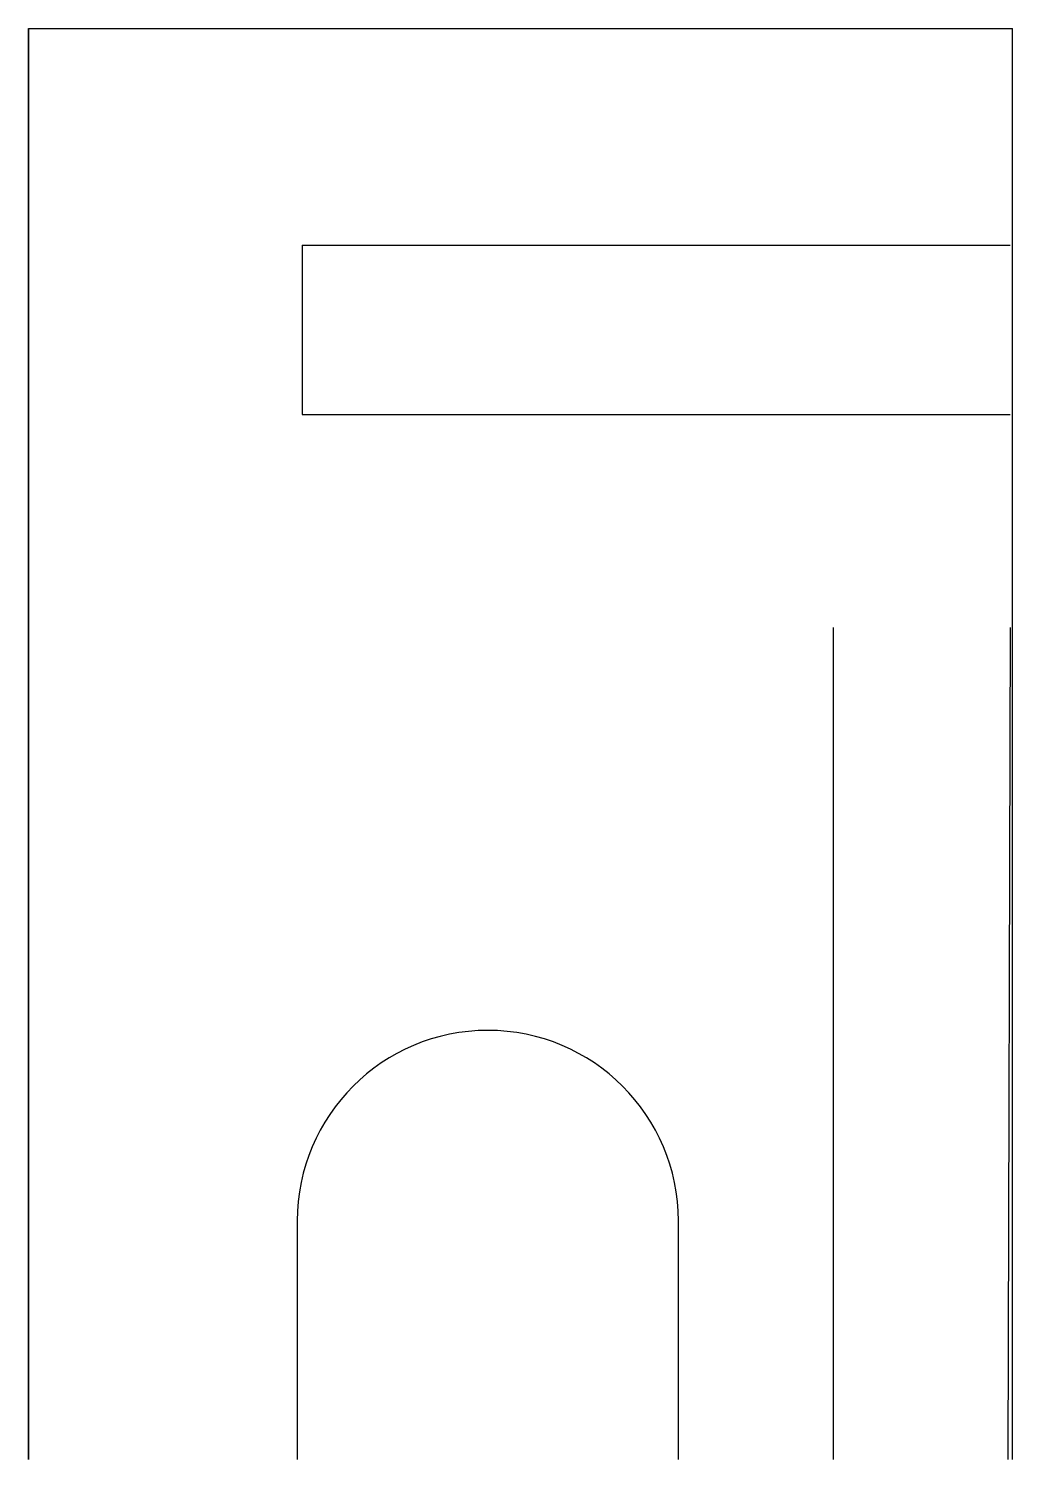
# Model space of a CAD drawing. Header units: inches. Extents: x 110.3 to 176.3, y 9.5 to 105.5.
import ezdxf

# ---------------------------------------------------------------- set-up
doc = ezdxf.new("R2010")
doc.units = ezdxf.units.IN
doc.header["$MEASUREMENT"] = 0

msp = doc.modelspace()

# ---------------------------------------------------------------- linework, layer by layer
for p, q in [((110.319, 105.467), (176.319, 105.467)), ((176.319, 9.467), (176.319, 105.467)), ((128.679, 90.94, 31.443), (176.169, 90.94, 31.443)), ((128.679, 79.583, 31.443), (176.169, 79.583, 31.443)), ((128.679, 79.583, 31.443), (128.679, 79.583, 23.539)), ((164.306, 65.275, 31.56), (164.306, 9.467, 16)), ((176.169, 65.275, 31.443), (176.019, 9.467, 16.001))]:
    msp.add_line(p, q)
at = {"extrusion": (-1, 0, 0)}
msp.add_line((128.679, 90.94, 31.443), (128.679, 90.94, 23.539), dxfattribs=at)
msp.add_lwpolyline([(110.319, 105.467), (110.319, 105.467), (110.319, 9.467), (110.319, 9.467)], close=True)
at = {"elevation": 16}
msp.add_lwpolyline([(153.912, 9.467), (153.912, 25.467, 1), (128.343, 25.467), (128.343, 9.467)], format="xyb", dxfattribs=at)
at = {"extrusion": (-1, 0, 0)}
msp.add_arc((-85.261, 23.539, -128.679), 5.678, 180, 0, dxfattribs=at)

doc.saveas('drawing.dxf')
